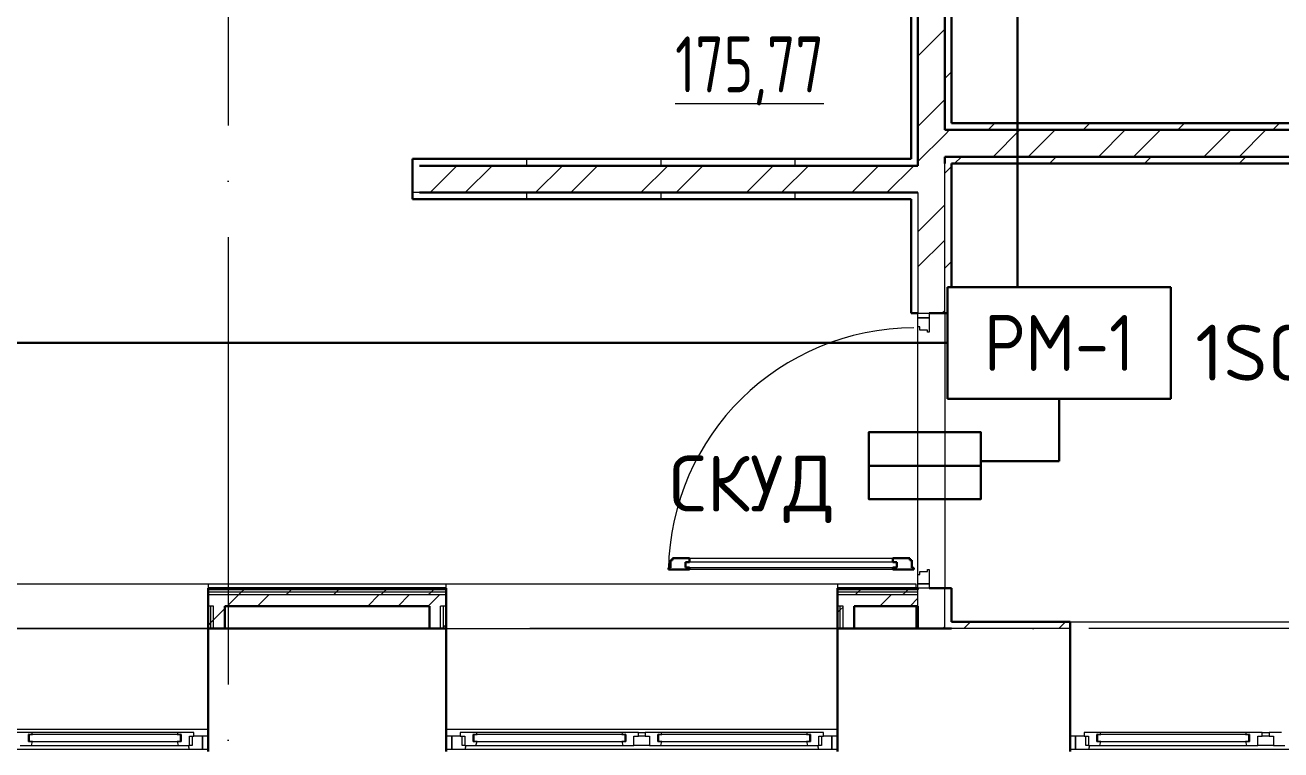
# Model space of a CAD drawing. Header units: millimetres. Extents: x -1073752 to 1436911, y -1379358 to 94781.
# Drawn here: x -1009975 to -1004359, y -882562 to -879321 of the extents above; entities that cross this region are included whole.
import ezdxf
from ezdxf.enums import TextEntityAlignment as Align

# ---------------------------------------------------------------- set-up
doc = ezdxf.new("R2010")
doc.units = ezdxf.units.MM
doc.set_wipeout_variables(frame=1)
doc.linetypes.add('ADSK_Линия сетки', pattern=[25, 20, -2.5, 0, -2.5])
for name, color, linetype, lineweight in [('_ Окна', 7, 'Continuous', 9), ('RC-Линии_связи-Адресные', 5, 'Continuous', 50), ('RC-Прочее_оборудование', 1, 'Continuous', 30), ('АПС', 5, 'Continuous', 30), ('Двери', 252, 'Continuous', 9), ('лс', 5, 'Continuous', 30), ('Марки помещений', 7, 'Continuous', 20), ('Ограждение', 252, 'Continuous', 9), ('Окна', 7, 'Continuous', 9), ('Оси', 252, 'Continuous', 9), ('Стены внутренние', 7, 'Continuous', 18), ('Стены наружные', 7, 'Continuous', 18), ('Стены штриховка', 7, 'Continuous', 9)]:
    doc.layers.add(name, color=color, linetype=linetype, lineweight=lineweight)
doc.layers.add('Двери открывание', color=7, linetype='Continuous', lineweight=9, true_color=0xc0c0c0)
doc.styles.add('GOST Common_3', font='', dxfattribs={"height": 3.5})
doc.styles.add('ICOCPEUR', font='isocpeur.ttf', dxfattribs={"height": 250})
doc.styles.add('ISOCPEUR', font='isocpeur.ttf', dxfattribs={"height": 250})
doc.styles.add('RubezhCAD', font='isocpeur.ttf')
doc.styles.get("Standard").update_dxf_attribs({"font": 'arial.ttf'})
doc.styles.get('GOST Common_3').set_extended_font_data('GOST 2.304 type A')

# ---------------------------------------------------------------- blocks, each defined once
blk = doc.blocks.new('1 этаж')
at = {"layer": '_ Окна', "color": 251, "lineweight": 18, "true_color": 0x636466}
for p, q in [((-17549.8, 14991.3), (-17605.8, 14991.3)), ((-17548.8, 14990.3), (-17549.8, 14991.3)), ((-17547.8, 14991.3), (-17548.8, 14990.3)), ((-17548.8, 14950.3), (-17548.8, 14982.3)), ((-17548.8, 14982.3), (-17530.8, 14982.3)), ((-17530.8, 14950.3), (-17548.8, 14950.3)), ((-17533.2, 14991.3), (-17547.8, 14991.3)), ((-17535.4, 14933.3), (-17530.8, 14950.3)), ((-17530.8, 14982.3), (-17533.2, 14991.3)), ((-16881.4, 14991.3), (-16883.8, 14982.3)), ((-16883.8, 14982.3), (-16865.8, 14982.3)), ((-16865.8, 14950.3), (-16883.8, 14950.3)), ((-16883.8, 14950.3), (-16879.2, 14933.3)), ((-16866.8, 14991.3), (-16881.4, 14991.3)), ((-16865.8, 14990.3), (-16866.8, 14991.3)), ((-16864.8, 14991.3), (-16865.8, 14990.3)), ((-16865.8, 14982.3), (-16865.8, 14950.3)), ((-16808.8, 14991.3), (-16864.8, 14991.3)), ((-16828.8, 14933.3), (-16828.8, 14974.3)), ((-16828.8, 14974.3), (-16808.8, 14974.3)), ((-16816.8, 14974.3), (-16816.8, 14933.3)), ((-16808.8, 14974.3), (-16808.8, 14991.3)), ((-16770.8, 14974.3), (-16808.8, 14974.3)), ((-16770.8, 14916.3), (-16770.8, 14974.3)), ((-15617.8, 14974.3), (-15655.8, 14974.3)), ((-15655.8, 14974.3), (-15655.8, 14916.3)), ((-15561.8, 14991.3), (-15617.8, 14991.3)), ((-15617.8, 14991.3), (-15617.8, 14974.3)), ((-15617.8, 14974.3), (-15597.8, 14974.3)), ((-15609.8, 14933.3), (-15609.8, 14974.3)), ((-15597.8, 14974.3), (-15597.8, 14933.3)), ((-15560.8, 14990.3), (-15561.8, 14991.3)), ((-15559.8, 14991.3), (-15560.8, 14990.3)), ((-15560.8, 14950.3), (-15560.8, 14982.3)), ((-15560.8, 14982.3), (-15542.8, 14982.3)), ((-15542.8, 14950.3), (-15560.8, 14950.3)), ((-15545.2, 14991.3), (-15559.8, 14991.3)), ((-15547.4, 14933.3), (-15542.8, 14950.3)), ((-15542.8, 14982.3), (-15545.2, 14991.3)), ((-14893.4, 14991.3), (-14895.8, 14982.3)), ((-14895.8, 14982.3), (-14877.8, 14982.3)), ((-14877.8, 14950.3), (-14895.8, 14950.3)), ((-14895.8, 14950.3), (-14891.2, 14933.3)), ((-14878.8, 14991.3), (-14893.4, 14991.3)), ((-14877.8, 14990.3), (-14878.8, 14991.3)), ((-14876.8, 14991.3), (-14877.8, 14990.3)), ((-14877.8, 14982.3), (-14877.8, 14950.3)), ((-14820.8, 14991.3), (-14876.8, 14991.3)), ((-14840.8, 14933.3), (-14840.8, 14974.3)), ((-14840.8, 14974.3), (-14820.8, 14974.3)), ((-14820.8, 14974.3), (-14820.8, 14991.3)), ((-14734.8, 14991.3), (-14790.8, 14991.3)), ((-14790.8, 14991.3), (-14790.8, 14974.3)), ((-14790.8, 14974.3), (-14770.8, 14974.3)), ((-14770.8, 14974.3), (-14770.8, 14933.3)), ((-14733.8, 14990.3), (-14734.8, 14991.3)), ((-14732.8, 14991.3), (-14733.8, 14990.3)), ((-14733.8, 14950.3), (-14733.8, 14982.3)), ((-14733.8, 14982.3), (-14715.8, 14982.3)), ((-14715.8, 14950.3), (-14733.8, 14950.3)), ((-14718.2, 14991.3), (-14732.8, 14991.3)), ((-14720.4, 14933.3), (-14715.8, 14950.3)), ((-14715.8, 14982.3), (-14718.2, 14991.3)), ((-14066.4, 14991.3), (-14068.8, 14982.3)), ((-14068.8, 14982.3), (-14050.8, 14982.3)), ((-14050.8, 14950.3), (-14068.8, 14950.3)), ((-14068.8, 14950.3), (-14064.2, 14933.3)), ((-14051.8, 14991.3), (-14066.4, 14991.3)), ((-14050.8, 14990.3), (-14051.8, 14991.3)), ((-14049.8, 14991.3), (-14050.8, 14990.3)), ((-14050.8, 14982.3), (-14050.8, 14950.3)), ((-13993.8, 14991.3), (-14049.8, 14991.3)), ((-14013.8, 14933.3), (-14013.8, 14974.3)), ((-14013.8, 14974.3), (-13993.8, 14974.3)), ((-14001.8, 14974.3), (-14001.8, 14933.3)), ((-13993.8, 14974.3), (-13993.8, 14991.3)), ((-13955.8, 14974.3), (-13993.8, 14974.3)), ((-13955.8, 14916.3), (-13955.8, 14974.3)), ((-12827.8, 14974.3), (-12865.8, 14974.3)), ((-12865.8, 14974.3), (-12865.8, 14916.3)), ((-12771.8, 14991.3), (-12827.8, 14991.3)), ((-12827.8, 14991.3), (-12827.8, 14974.3)), ((-12827.8, 14974.3), (-12807.8, 14974.3)), ((-12819.8, 14933.3), (-12819.8, 14974.3)), ((-12807.8, 14974.3), (-12807.8, 14933.3)), ((-12770.8, 14990.3), (-12771.8, 14991.3)), ((-12769.8, 14991.3), (-12770.8, 14990.3)), ((-12770.8, 14950.3), (-12770.8, 14982.3)), ((-12770.8, 14982.3), (-12752.8, 14982.3)), ((-12752.8, 14950.3), (-12770.8, 14950.3)), ((-12755.2, 14991.3), (-12769.8, 14991.3)), ((-12757.4, 14933.3), (-12752.8, 14950.3)), ((-12752.8, 14982.3), (-12755.2, 14991.3)), ((-12103.4, 14991.3), (-12105.8, 14982.3)), ((-12105.8, 14982.3), (-12087.8, 14982.3)), ((-12087.8, 14950.3), (-12105.8, 14950.3)), ((-12105.8, 14950.3), (-12101.2, 14933.3)), ((-12088.8, 14991.3), (-12103.4, 14991.3)), ((-12087.8, 14990.3), (-12088.8, 14991.3)), ((-12086.8, 14991.3), (-12087.8, 14990.3)), ((-12087.8, 14982.3), (-12087.8, 14950.3)), ((-12030.8, 14991.3), (-12086.8, 14991.3)), ((-12050.8, 14933.3), (-12050.8, 14974.3)), ((-12050.8, 14974.3), (-12030.8, 14974.3)), ((-12030.8, 14974.3), (-12030.8, 14991.3)), ((-11944.8, 14991.3), (-12000.8, 14991.3)), ((-12000.8, 14991.3), (-12000.8, 14974.3)), ((-12000.8, 14974.3), (-11980.8, 14974.3)), ((-11980.8, 14974.3), (-11980.8, 14933.3)), ((-17585.8, 14933.3), (-17535.4, 14933.3)), ((-16879.2, 14933.3), (-16828.8, 14933.3)), ((-16834.8, 14933.3), (-16830.2, 14916.3)), ((-16830.2, 14916.3), (-16770.8, 14916.3)), ((-16816.8, 14933.3), (-16828.8, 14933.3)), ((-15655.8, 14916.3), (-15596.4, 14916.3)), ((-15597.8, 14933.3), (-15609.8, 14933.3)), ((-15597.8, 14933.3), (-15547.4, 14933.3)), ((-15596.4, 14916.3), (-15591.8, 14933.3)), ((-14891.2, 14933.3), (-14840.8, 14933.3)), ((-14770.8, 14933.3), (-14720.4, 14933.3)), ((-14064.2, 14933.3), (-14013.8, 14933.3)), ((-14019.8, 14933.3), (-14015.2, 14916.3)), ((-14015.2, 14916.3), (-13955.8, 14916.3)), ((-14001.8, 14933.3), (-14013.8, 14933.3)), ((-12865.8, 14916.3), (-12806.4, 14916.3)), ((-12807.8, 14933.3), (-12819.8, 14933.3)), ((-12807.8, 14933.3), (-12757.4, 14933.3)), ((-12806.4, 14916.3), (-12801.8, 14933.3)), ((-12101.2, 14933.3), (-12050.8, 14933.3)), ((-11980.8, 14933.3), (-11930.4, 14933.3))]:
    blk.add_line(p, q, dxfattribs=at)
at = {"layer": '_ Окна', "color": 251, "true_color": 0x636466}
for p, q in [((-17545.8, 14982.3), (-17548.8, 14982.3)), ((-17548.8, 14982.3), (-17548.8, 14950.3)), ((-17548.8, 14950.3), (-17545.8, 14950.3)), ((-16868.8, 14982.3), (-17545.8, 14982.3)), ((-17545.8, 14982.3), (-17545.8, 14950.3)), ((-17545.8, 14950.3), (-17545.8, 14982.3)), ((-17545.8, 14950.3), (-16868.8, 14950.3)), ((-16868.8, 14950.3), (-16868.8, 14982.3)), ((-16868.8, 14982.3), (-16868.8, 14950.3)), ((-16865.8, 14982.3), (-16868.8, 14982.3)), ((-16868.8, 14950.3), (-16865.8, 14950.3)), ((-16865.8, 14950.3), (-16865.8, 14982.3)), ((-16745.8, 14974.3), (-16770.8, 14974.3)), ((-16770.8, 14974.3), (-16770.8, 14916.3)), ((-15655.8, 14974.3), (-15680.8, 14974.3)), ((-15655.8, 14916.3), (-15655.8, 14974.3)), ((-15557.8, 14982.3), (-15560.8, 14982.3)), ((-15560.8, 14982.3), (-15560.8, 14950.3)), ((-15560.8, 14950.3), (-15557.8, 14950.3)), ((-14880.8, 14982.3), (-15557.8, 14982.3)), ((-15557.8, 14982.3), (-15557.8, 14950.3)), ((-15557.8, 14950.3), (-15557.8, 14982.3)), ((-15557.8, 14950.3), (-14880.8, 14950.3)), ((-14880.8, 14950.3), (-14880.8, 14982.3)), ((-14880.8, 14982.3), (-14880.8, 14950.3)), ((-14877.8, 14982.3), (-14880.8, 14982.3)), ((-14880.8, 14950.3), (-14877.8, 14950.3)), ((-14877.8, 14950.3), (-14877.8, 14982.3)), ((-14730.8, 14982.3), (-14733.8, 14982.3)), ((-14733.8, 14982.3), (-14733.8, 14950.3)), ((-14733.8, 14950.3), (-14730.8, 14950.3)), ((-14053.8, 14982.3), (-14730.8, 14982.3)), ((-14730.8, 14982.3), (-14730.8, 14950.3)), ((-14730.8, 14950.3), (-14730.8, 14982.3)), ((-14730.8, 14950.3), (-14053.8, 14950.3)), ((-14053.8, 14950.3), (-14053.8, 14982.3)), ((-14053.8, 14982.3), (-14053.8, 14950.3)), ((-14050.8, 14982.3), (-14053.8, 14982.3)), ((-14053.8, 14950.3), (-14050.8, 14950.3)), ((-14050.8, 14950.3), (-14050.8, 14982.3)), ((-13930.8, 14974.3), (-13955.8, 14974.3)), ((-13955.8, 14974.3), (-13955.8, 14916.3)), ((-12865.8, 14974.3), (-12890.8, 14974.3)), ((-12865.8, 14916.3), (-12865.8, 14974.3)), ((-12767.8, 14982.3), (-12770.8, 14982.3)), ((-12770.8, 14982.3), (-12770.8, 14950.3)), ((-12770.8, 14950.3), (-12767.8, 14950.3)), ((-12090.8, 14982.3), (-12767.8, 14982.3)), ((-12767.8, 14982.3), (-12767.8, 14950.3)), ((-12767.8, 14950.3), (-12767.8, 14982.3)), ((-12767.8, 14950.3), (-12090.8, 14950.3)), ((-12090.8, 14950.3), (-12090.8, 14982.3)), ((-12090.8, 14982.3), (-12090.8, 14950.3)), ((-12087.8, 14982.3), (-12090.8, 14982.3)), ((-12090.8, 14950.3), (-12087.8, 14950.3)), ((-12087.8, 14950.3), (-12087.8, 14982.3)), ((-16770.8, 14916.3), (-16745.8, 14916.3)), ((-15680.8, 14916.3), (-15655.8, 14916.3)), ((-13955.8, 14916.3), (-13930.8, 14916.3)), ((-12890.8, 14916.3), (-12865.8, 14916.3))]:
    blk.add_line(p, q, dxfattribs=at)
at = {"layer": 'Двери', "color": 251, "true_color": 0x636466}
for p, q in [((-13570.8, 16846.3), (-13570.8, 16866.3)), ((-13570.8, 16866.3), (-13520.8, 16866.3)), ((-13520.8, 16866.3), (-13520.8, 16846.3)), ((-13520.8, 16846.3), (-13570.8, 16846.3)), ((-13570.8, 16846.3), (-13520.8, 16846.3)), ((-13570.8, 16805.3), (-13570.8, 16846.3)), ((-13562.8, 16805.3), (-13570.8, 16805.3)), ((-13562.8, 16791.3), (-13562.8, 16805.3)), ((-13520.8, 16846.3), (-13520.8, 16782.3)), ((-13528.8, 16791.3), (-13562.8, 16791.3)), ((-13528.8, 16782.3), (-13528.8, 16791.3)), ((-13520.8, 16782.3), (-13528.8, 16782.3)), ((-13664.8, 15753.3), (-14610.8, 15753.3)), ((-14610.8, 15753.3), (-14610.8, 15729.3)), ((-14610.8, 15729.3), (-13664.8, 15729.3)), ((-14592.8, 15770.3), (-13682.8, 15770.3)), ((-13664.8, 15729.3), (-13664.8, 15753.3)), ((-13682.8, 15720.3), (-14592.8, 15720.3)), ((-13570.8, 15656.3), (-13570.8, 15697.3)), ((-13570.8, 15697.3), (-13562.8, 15697.3)), ((-13562.8, 15711.3), (-13528.8, 15711.3)), ((-13562.8, 15697.3), (-13562.8, 15711.3)), ((-13528.8, 15720.3), (-13520.8, 15720.3)), ((-13528.8, 15711.3), (-13528.8, 15720.3)), ((-13520.8, 15720.3), (-13520.8, 15656.3)), ((-13570.8, 15656.3), (-13520.8, 15656.3)), ((-13570.8, 15636.3), (-13570.8, 15656.3)), ((-13520.8, 15656.3), (-13570.8, 15656.3)), ((-13520.8, 15636.3), (-13570.8, 15636.3)), ((-13520.8, 15656.3), (-13520.8, 15636.3))]:
    blk.add_line(p, q, dxfattribs=at)
at = {"layer": 'Двери', "color": 251, "lineweight": 30, "true_color": 0x636466}
for p, q in [((-14686.8, 15728.3), (-14677.8, 15728.3)), ((-14686.8, 15720.3), (-14686.8, 15728.3)), ((-14677.8, 15762.3), (-14668.8, 15762.3)), ((-14677.8, 15728.3), (-14677.8, 15762.3)), ((-14668.8, 15770.3), (-14592.8, 15770.3)), ((-14668.8, 15762.3), (-14668.8, 15770.3)), ((-14592.8, 15753.3), (-14610.8, 15753.3)), ((-14610.8, 15753.3), (-14610.8, 15729.3)), ((-14610.8, 15729.3), (-14592.8, 15729.3)), ((-14592.8, 15770.3), (-14592.8, 15753.3)), ((-14592.8, 15729.3), (-14592.8, 15720.3)), ((-13682.8, 15770.3), (-13606.8, 15770.3)), ((-13682.8, 15770.3), (-13682.8, 15753.3)), ((-13682.8, 15753.3), (-13664.8, 15753.3)), ((-13682.8, 15729.3), (-13682.8, 15720.3)), ((-13664.8, 15729.3), (-13682.8, 15729.3)), ((-13664.8, 15753.3), (-13664.8, 15729.3)), ((-13606.8, 15770.3), (-13606.8, 15762.3)), ((-13606.8, 15762.3), (-13597.8, 15762.3)), ((-13597.8, 15762.3), (-13597.8, 15728.3)), ((-13597.8, 15728.3), (-13588.8, 15728.3)), ((-13588.8, 15728.3), (-13588.8, 15720.3)), ((-14592.8, 15720.3), (-14686.8, 15720.3)), ((-13588.8, 15720.3), (-13682.8, 15720.3))]:
    blk.add_line(p, q, dxfattribs=at)
at = {"layer": 'Двери открывание', "color": 251, "true_color": 0x636466}
blk.add_arc((-13588.8, 15702.3), 1098, 90, 179.0607, dxfattribs=at)
at = {"layer": 'Ограждение', "color": 251, "true_color": 0x636466}
for p, q in [((-27566.2, 15656.3), (-13580.8, 15656.3)), ((-18495.8, 15656.3), (-16745.8, 15656.3)), ((-16745.8, 15656.3), (-16745.8, 15636.3)), ((-15680.8, 15636.3), (-15680.8, 15656.3)), ((-15680.8, 15656.3), (-13930.8, 15656.3)), ((-13930.8, 15656.3), (-13930.8, 15636.3)), ((-13580.8, 15656.3), (-13580.8, 15636.1)), ((-13580.8, 15556.3), (-13580.8, 15456.3)), ((-18495.8, 15456.3), (-16745.8, 15456.3)), ((-15680.8, 15456.3), (-13930.8, 15456.3)), ((-13570.8, 15481.3), (-13580.8, 15481.3)), ((-13580.8, 15471.3), (-13570.8, 15471.3)), ((-18495.8, 15006.3), (-16745.8, 15006.3)), ((-15680.8, 15006.3), (-13930.8, 15006.3))]:
    blk.add_line(p, q, dxfattribs=at)
at = {"layer": 'Окна', "color": 251, "true_color": 0x636466}
for p, q in [((-17547.8, 14991.3), (-17549.8, 14991.3)), ((-16881.4, 14991.3), (-17533.2, 14991.3)), ((-16864.8, 14991.3), (-16866.8, 14991.3)), ((-15559.8, 14991.3), (-15561.8, 14991.3)), ((-14893.4, 14991.3), (-15545.2, 14991.3)), ((-14876.8, 14991.3), (-14878.8, 14991.3)), ((-14820.8, 14991.3), (-14790.8, 14991.3)), ((-14790.8, 14974.3), (-14820.8, 14974.3)), ((-14732.8, 14991.3), (-14734.8, 14991.3)), ((-14066.4, 14991.3), (-14718.2, 14991.3)), ((-14049.8, 14991.3), (-14051.8, 14991.3)), ((-12769.8, 14991.3), (-12771.8, 14991.3)), ((-12103.4, 14991.3), (-12755.2, 14991.3)), ((-12086.8, 14991.3), (-12088.8, 14991.3)), ((-12030.8, 14991.3), (-12000.8, 14991.3)), ((-12000.8, 14974.3), (-12030.8, 14974.3)), ((-18411.4, 14916.3), (-16830.2, 14916.3)), ((-17535.4, 14933.3), (-16879.2, 14933.3)), ((-15596.4, 14916.3), (-14015.2, 14916.3)), ((-15547.4, 14933.3), (-14891.2, 14933.3)), ((-14770.8, 14933.3), (-14840.8, 14933.3)), ((-14720.4, 14933.3), (-14064.2, 14933.3)), ((-12806.4, 14916.3), (-11225.2, 14916.3)), ((-12757.4, 14933.3), (-12101.2, 14933.3)), ((-11980.8, 14933.3), (-12050.8, 14933.3))]:
    blk.add_line(p, q, dxfattribs=at)
at = {"layer": 'Оси', "color": 251, "linetype": 'ADSK_Линия сетки', "ltscale": 100, "true_color": 0x636466}
for p, q in [((-16655.8, 32206.9), (-16655.8, -33769.9)), ((-805.8, 15456.3), (-72528.1, 15456.3))]:
    blk.add_line(p, q, dxfattribs=at)
at = {"layer": 'Стены внутренние', "color": 251, "lineweight": 30, "true_color": 0x636466}
for p, q in [((-16745.8, 15456.3), (-16745.8, 14906.3)), ((-15755.8, 15456.3), (-16670.8, 15456.3)), ((-15680.8, 14906.3), (-15680.8, 15456.3)), ((-13930.8, 15456.3), (-13930.8, 14906.3)), ((-13570.8, 15456.3), (-13855.8, 15456.3)), ((-12890.8, 14906.3), (-12890.8, 15456.3))]:
    blk.add_line(p, q, dxfattribs=at)
at = {"layer": 'Стены внутренние', "color": 251, "true_color": 0x636466}
blk.add_line((-12890.8, 15456.3), (-13420.8, 15456.3), dxfattribs=at)
at = {"layer": 'Стены наружные', "color": 251, "lineweight": 30, "true_color": 0x636466}
for p, q in [((-13600.8, 17556.3), (-13600.8, 19851.3)), ((-13570.8, 17526.3), (-13570.8, 19851.3)), ((-13450.8, 19546.3), (-13450.8, 17686.3)), ((-13420.8, 17716.3), (-13420.8, 19516.3)), ((-9620.8, 17716.3), (-13420.8, 17716.3)), ((-9725, 17686.3), (-13450.8, 17686.3)), ((-13600.8, 17556.3), (-15830.8, 17556.3)), ((-15830.8, 17556.3), (-15830.8, 17376.3)), ((-13570.8, 17526.3), (-15800.8, 17526.3)), ((-13450.8, 17566.3), (-9650.8, 17566.3)), ((-13450.8, 17566.3), (-13450.8, 17536.3)), ((-13420.8, 17536.3), (-9620.8, 17536.3)), ((-13420.8, 16866.3), (-13420.8, 17536.3)), ((-15830.8, 17376.3), (-13600.8, 17376.3)), ((-15800.8, 17406.3), (-13570.8, 17406.3)), ((-13600.8, 17376.3), (-13600.8, 16866.3)), ((-13600.8, 16866.3), (-13570.8, 16866.3)), ((-13520.8, 16866.3), (-13420.8, 16866.3)), ((-15680.8, 15636.3), (-16745.8, 15636.3)), ((-16745.8, 15636.3), (-16745.8, 15456.3)), ((-15680.8, 15456.3), (-15680.8, 15636.3)), ((-13570.8, 15636.3), (-13930.8, 15636.3)), ((-13930.8, 15636.3), (-13930.8, 15456.3)), ((-13570.8, 15631.3), (-13570.8, 15636.3)), ((-13520.8, 15636.3), (-13420.8, 15636.3)), ((-13420.8, 15486.3), (-13420.8, 15636.3)), ((-16670.8, 15556.3), (-15755.8, 15556.3)), ((-16670.8, 15456.3), (-16670.8, 15556.3)), ((-15755.8, 15556.3), (-15755.8, 15456.3)), ((-13855.8, 15556.3), (-13570.8, 15556.3)), ((-13855.8, 15456.3), (-13855.8, 15556.3)), ((-13570.8, 15456.3), (-13570.8, 15556.3)), ((-16745.8, 15456.3), (-16670.8, 15456.3)), ((-15755.8, 15456.3), (-15680.8, 15456.3)), ((-13930.8, 15456.3), (-13855.8, 15456.3)), ((-13570.8, 15456.3), (-13420.8, 15456.3)), ((-12890.8, 15486.3), (-13420.8, 15486.3)), ((-12890.8, 15456.3), (-12890.8, 15486.3))]:
    blk.add_line(p, q, dxfattribs=at)
at = {"layer": 'Стены наружные', "color": 251, "linetype": 'Continuous', "lineweight": 9, "true_color": 0x636466}
for p, q in [((-13570.8, 18016.4), (-13450.8, 18136.4)), ((-13450.8, 17916.5), (-13420.8, 17946.5)), ((-13570.8, 17702.1), (-13450.8, 17822.1)), ((-13256.8, 17686.3), (-13226.8, 17716.3)), ((-12832.5, 17686.3), (-12802.5, 17716.3)), ((-12408.2, 17686.3), (-12378.2, 17716.3)), ((-11984, 17686.3), (-11954, 17716.3)), ((-13570.8, 17544.9), (-13450.8, 17664.9)), ((-13450.8, 17664.9), (-13429.5, 17686.3)), ((-13235.2, 17566.3), (-13115.2, 17686.3)), ((-13078, 17566.3), (-12958, 17686.3)), ((-12763.7, 17566.3), (-12643.7, 17686.3)), ((-12606.5, 17566.3), (-12486.5, 17686.3)), ((-12292.2, 17566.3), (-12172.2, 17686.3)), ((-12135.1, 17566.3), (-12015.1, 17686.3)), ((-15752.5, 17406.3), (-15632.5, 17526.3)), ((-15595.3, 17406.3), (-15475.3, 17526.3)), ((-15319.8, 17526.3), (-15319.8, 17556.3)), ((-15281, 17406.3), (-15161, 17526.3)), ((-15123.9, 17406.3), (-15003.9, 17526.3)), ((-14809.6, 17406.3), (-14689.6, 17526.3)), ((-14719.8, 17526.3), (-14719.8, 17556.3)), ((-14652.4, 17406.3), (-14532.4, 17526.3)), ((-14338.1, 17406.3), (-14218.1, 17526.3)), ((-14180.9, 17406.3), (-14060.9, 17526.3)), ((-14119.8, 17526.3), (-14119.8, 17556.3)), ((-13866.6, 17406.3), (-13746.6, 17526.3)), ((-13709.5, 17406.3), (-13589.5, 17526.3)), ((-13450.8, 17492.2), (-13420.8, 17522.2)), ((-13406.8, 17536.3), (-13376.8, 17566.3)), ((-12982.5, 17536.3), (-12952.5, 17566.3)), ((-12558.2, 17536.3), (-12528.2, 17566.3)), ((-12134, 17536.3), (-12104, 17566.3)), ((-15319.8, 17376.3), (-15319.8, 17406.3)), ((-14719.8, 17376.3), (-14719.8, 17406.3)), ((-14119.8, 17376.3), (-14119.8, 17406.3)), ((-13570.8, 17230.6), (-13450.8, 17350.6)), ((-13570.8, 17073.5), (-13450.8, 17193.5)), ((-13450.8, 17068), (-13420.8, 17098)), ((-13463.7, 16866.3), (-13450.8, 16879.2)), ((-16609.6, 15606.3), (-16597.1, 15618.8)), ((-16597.1, 15618.8), (-16584.6, 15631.3)), ((-16584.6, 15631.3), (-16579.6, 15636.3)), ((-16397.4, 15606.3), (-16384.9, 15618.8)), ((-16384.9, 15618.8), (-16372.4, 15631.3)), ((-16185.3, 15606.3), (-16172.8, 15618.8)), ((-16172.8, 15618.8), (-16160.3, 15631.3)), ((-16160.3, 15631.3), (-16155.3, 15636.3)), ((-15973.2, 15606.3), (-15960.7, 15618.8)), ((-15960.7, 15618.8), (-15948.2, 15631.3)), ((-15761, 15606.3), (-15748.5, 15618.8)), ((-15748.5, 15618.8), (-15736, 15631.3)), ((-15736, 15631.3), (-15731, 15636.3)), ((-13851.8, 15606.3), (-13839.3, 15618.8)), ((-13839.3, 15618.8), (-13826.8, 15631.3)), ((-13639.7, 15606.3), (-13627.2, 15618.8)), ((-13627.2, 15618.8), (-13614.7, 15631.3)), ((-13614.7, 15631.3), (-13609.7, 15636.3)), ((-16745.8, 15605), (-16744.5, 15606.3)), ((-16659.6, 15556.3), (-16609.6, 15606.3)), ((-16524.6, 15556.3), (-16474.6, 15606.3)), ((-16031.2, 15556.3), (-15981.2, 15606.3)), ((-15896.2, 15556.3), (-15846.2, 15606.3)), ((-15761.3, 15556.3), (-15711.3, 15606.3)), ((-13741.2, 15556.3), (-13691.2, 15606.3)), ((-13606.3, 15556.3), (-13570.8, 15591.7)), ((-16720.8, 15495), (-16670.8, 15545)), ((-13930.8, 15527.3), (-13918.3, 15539.8)), ((-13918.3, 15539.8), (-13905.8, 15552.3)), ((-16745.8, 15470), (-16733.3, 15482.5)), ((-16733.3, 15482.5), (-16720.8, 15495)), ((-15698.9, 15456.3), (-15693.3, 15461.9)), ((-15693.3, 15461.9), (-15680.8, 15474.4)), ((-13459.3, 15456.3), (-13450.8, 15464.8)), ((-13365.4, 15456.3), (-13335.4, 15486.3)), ((-12941.2, 15456.3), (-12911.2, 15486.3))]:
    blk.add_line(p, q, dxfattribs=at)
at = {"layer": 'Стены наружные', "color": 251, "true_color": 0x636466}
for p, q in [((-13450.8, 16866.3), (-13450.8, 15636.3)), ((-13570.8, 15697.3), (-13570.8, 16805.3)), ((-12890.8, 15486.3), (-11140.8, 15486.3))]:
    blk.add_line(p, q, dxfattribs=at)
at = {"layer": 'Стены штриховка', "color": 251, "true_color": 0x636466}
for p, q in [((-13450.8, 16866.3), (-13450.8, 17536.3)), ((-15800.8, 17406.3), (-15830.8, 17406.3)), ((-13570.8, 17406.3), (-13570.8, 16866.3)), ((-16745.8, 15631.3), (-15680.8, 15631.3)), ((-15680.8, 15631.3), (-16745.8, 15631.3)), ((-15680.8, 15618.8), (-16745.8, 15618.8)), ((-13930.8, 15631.3), (-13570.8, 15631.3)), ((-13570.8, 15631.3), (-13930.8, 15631.3)), ((-13570.8, 15618.8), (-13930.8, 15618.8)), ((-13570.8, 15556.3), (-13570.8, 15631.3)), ((-13450.8, 15456.3), (-13450.8, 15636.3)), ((-15680.8, 15606.3), (-16745.8, 15606.3)), ((-13570.8, 15606.3), (-13930.8, 15606.3)), ((-16720.8, 15556.3), (-16745.8, 15556.3)), ((-16733.3, 15456.3), (-16733.3, 15556.3)), ((-16720.8, 15456.3), (-16720.8, 15556.3)), ((-15705.8, 15456.3), (-15705.8, 15556.3)), ((-15680.8, 15556.3), (-15705.8, 15556.3)), ((-15693.3, 15456.3), (-15693.3, 15556.3)), ((-13905.8, 15556.3), (-13930.8, 15556.3)), ((-13918.3, 15456.3), (-13918.3, 15556.3)), ((-13905.8, 15456.3), (-13905.8, 15556.3))]:
    blk.add_line(p, q, dxfattribs=at)
at = {"layer": 'Марки помещений', "color": 251, "true_color": 0x636466, "style": 'GOST Common_3', "width": 0.9}
blk.add_text('%%U175,77', height=250, dxfattribs=at).set_placement((-14656.9, 17854.4))
blk = doc.blocks.new('РМ1')
at = {"layer": 'RC-Прочее_оборудование'}
blk.add_point((0, 0), dxfattribs=at)
blk.add_attdef('PSTN', text='', height=2.5, dxfattribs=at).set_placement((5.721, 2.541), align=Align.BOTTOM_CENTER)
blk.add_wipeout([(4.999, 2.501), (4.999, -2.501), (-4.999, -2.501), (-4.999, 2.501)]).dxf.layer = 'RC-Прочее_оборудование'
blk.add_wipeout([(-4.999, -2.501), (-4.999, 2.501), (4.999, 2.501), (4.999, -2.501)]).dxf.layer = 'RC-Прочее_оборудование'
for p, q in [((-4.999, 2.501), (4.999, 2.501)), ((-4.999, -2.501), (-4.999, 2.501)), ((-4.999, 2.501), (-4.999, 2.501)), ((4.999, 2.501), (4.999, -2.501)), ((4.999, -2.501), (-4.999, -2.501))]:
    blk.add_line(p, q, dxfattribs=at)
at = {"layer": 'RC-Прочее_оборудование', "ltscale": 100, "style": 'ISOCPEUR', "width": 0.9}
blk.add_text('РМ-1', height=2.5, dxfattribs=at).set_placement((0.001, -0.001), align=Align.MIDDLE)

msp = doc.modelspace()

# ---------------------------------------------------------------- linework, layer by layer
at = {"layer": 'АПС', "color": 3, "lineweight": 30}
msp.add_lwpolyline([(-1005701.4, -881441.2), (-1006201.4, -881441.2), (-1006201.4, -881141.2), (-1005701.4, -881141.2), (-1005701.4, -881441.2), (-1005701.4, -881291.2), (-1006201.4, -881291.2)], dxfattribs=at)
at = {"layer": 'лс', "color": 5}
for p, q in [((-1005536.5, -878384), (-1005536.5, -880492.1)), ((-1005850.9, -880742.2), (-1018484.9, -880742.2))]:
    msp.add_line(p, q, dxfattribs=at)
at = {"layer": 'лс', "color": 96, "true_color": 0x008800}
for p, q in [((-1005351, -880992.3), (-1005351, -881270.7)), ((-1005351, -881270.7), (-1005701.4, -881270.7))]:
    msp.add_line(p, q, dxfattribs=at)

# ---------------------------------------------------------------- block references
msp.add_blockref('1 этаж', (-992411.4, -897475.7))

# ---------------------------------------------------------------- texts
at = {"layer": 'RC-Линии_связи-Адресные', "color": 0, "linetype": 'Continuous', "lineweight": 40, "ltscale": 15, "insert": (-1006725.8, -881246.1), "char_height": 250, "width": 2971.683, "attachment_point": 2, "style": 'ICOCPEUR'}
msp.add_mtext('СКУД', dxfattribs=at)

# ---------------------------------------------------------------- next in the draw order: block references
ref = msp.add_blockref('РМ1', (-1005351, -880742.2), dxfattribs=dict(xscale=100, yscale=100, zscale=100))
ref.add_attrib('PSTN', '1SC2.75', dxfattribs={"layer": 'RC-Прочее_оборудование', "color": 0, "height": 250, "style": 'RubezhCAD'}).set_placement((-1004190.3, -880660.8), align=Align.TOP_CENTER)

doc.saveas('drawing.dxf')
